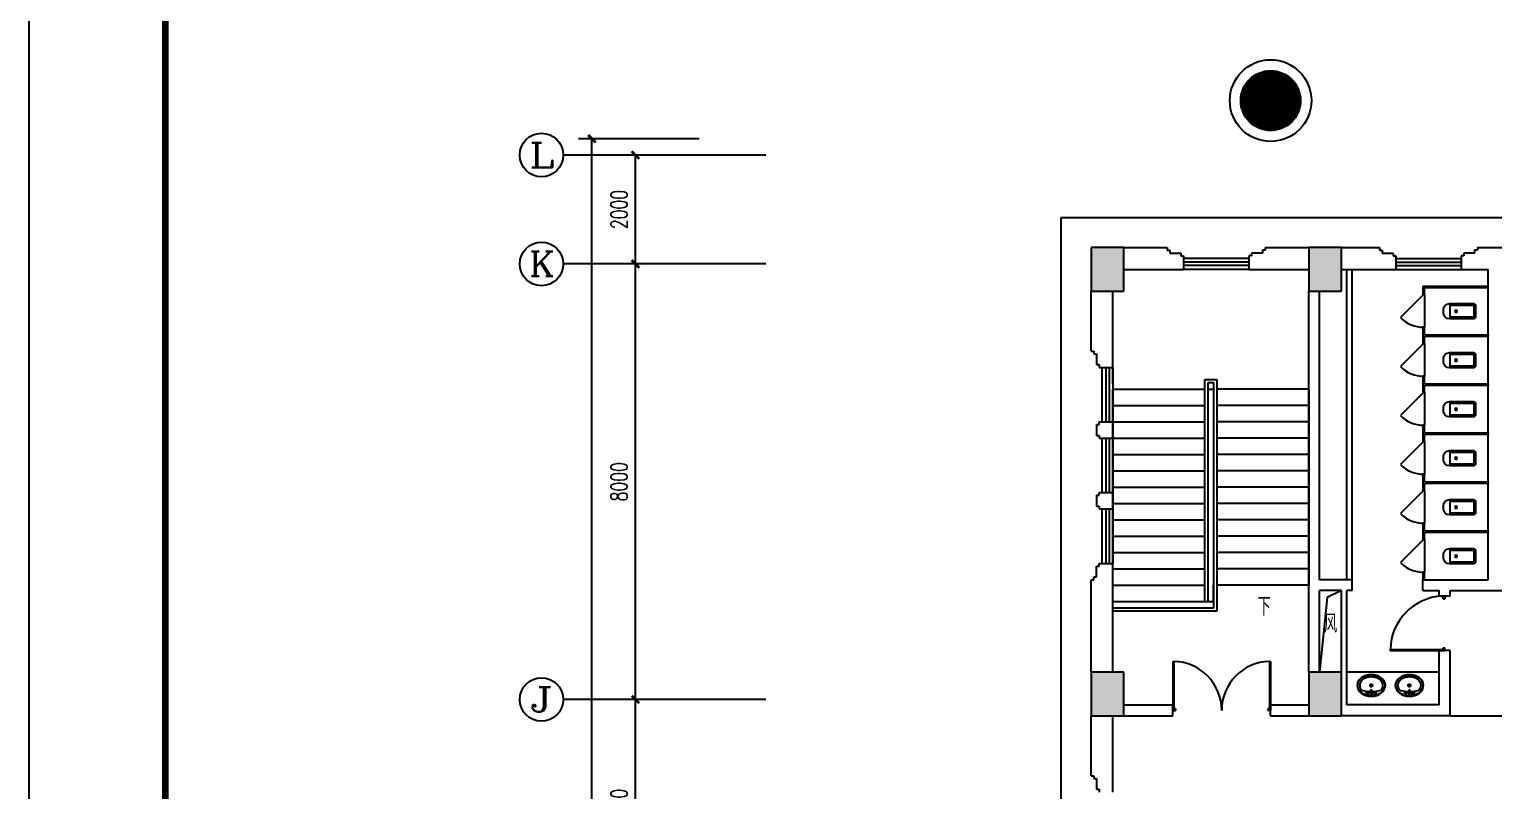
# Model space of a CAD drawing. Extents: x 190999 to 834799, y -200814 to 215286.
# Drawn here: x 190999 to 217912, y -52039 to -38054 of the extents above; entities that cross this region are included whole.
import ezdxf
from ezdxf.enums import TextEntityAlignment as Align

# ---------------------------------------------------------------- set-up
doc = ezdxf.new("R2010")
doc.units = 0
doc.header["$LTSCALE"] = 1000
doc.header["$MEASUREMENT"] = 0
for name, color, linetype in [('A-卫生间', 250, 'Continuous'), ('A-墙线', 2, 'Continuous'), ('A-外包装修', 250, 'Continuous'), ('A-外窗', 145, 'Continuous'), ('A-门', 167, 'Continuous'), ('AXIS', 3, 'Continuous'), ('AXIS_TEXT', 7, 'Continuous'), ('COLUMN', 2, 'Continuous'), ('DIM_SYMB', 3, 'Continuous'), ('PUB_HATCH', 250, 'Continuous'), ('PUB_TEXT', 7, 'Continuous'), ('STAIR', 5, 'Continuous'), ('图框', 189, 'Continuous'), ('房间名称', 7, 'Continuous'), ('洞口线', 177, 'Continuous')]:
    doc.layers.add(name, color=color, linetype=linetype)
doc.styles.add('_TCH_AXIS', font='COMPLEX', dxfattribs={"bigfont": 'GBCBIG'})
doc.styles.add('_TCH_DIM', font='SIMPLEX', dxfattribs={"bigfont": 'GBCBIG'})
doc.styles.add('COMPLEX', font='COMPLEX')
doc.styles.add('DIM_FONT', font='SIMPLEX', dxfattribs={"width": 0.7, "bigfont": 'GBCBIG'})
doc.dimstyles.new('DIMN', dxfattribs={"dimtxt": 300, "dimasz": 100, "dimexe": 250, "dimexo": 300, "dimgap": 150, "dimtad": 1, "dimdec": 0, "dimzin": 0, "dimdsep": 46, "dimtxsty": 'DIM_FONT', "dimblk": 'ARCHTICK', "dimcen": 0.09, "dimclrt": 7, "dimazin": 2, "dimtfac": 1, "dimtdec": 0, "dimtix": 1, "dimtmove": 2, "dimatfit": 3, "dimfxl": 0, "dimtolj": 1, "dimtzin": 0, "dimarcsym": 0})

# ---------------------------------------------------------------- blocks, each defined once
blk = doc.blocks.new('TJAD_TK_A0')
at = {"layer": '图框'}
blk.add_line((973, -441.7), (973, 399.3), dxfattribs=at)
at = {"layer": '图框', "const_width": 1.2}
blk.add_lwpolyline([(2152, -431.7), (2152, 389.3), (998, 389.3), (998, -431.7)], close=True, dxfattribs=at)
blk = doc.blocks.new('m1800')
at = {"layer": 'A-墙线'}
for p, q in [((-900, -100), (-900, 100)), ((900, -100), (900, 100))]:
    blk.add_line(p, q, dxfattribs=at)
at = {"layer": 'A-门'}
for p, q in [((-900, 900), (-900, 0)), ((-900, 900), (-880, 900)), ((-880, 900), (-880, 50)), ((880, 900), (880, 50)), ((900, 900), (880, 900)), ((900, 900), (900, 0)), ((-900, 50), (-870, 50)), ((-900, 0), (-850, 0)), ((-870, 50), (-870, 30)), ((-870, 30), (-850, 30)), ((-850, 30), (-850, 0)), ((850, 30), (850, 0)), ((870, 30), (850, 30)), ((900, 0), (850, 0)), ((870, 50), (870, 30)), ((900, 50), (870, 50))]:
    blk.add_line(p, q, dxfattribs=at)
for centre, start, end in [((-900, 0), 0, 88.7267), ((900, 0), 91.2733, 180)]:
    blk.add_arc(centre, 900, start, end, dxfattribs=at)
blk = doc.blocks.new('手盆')
at = {"layer": 'A-卫生间'}
for p, q in [((113, 12), (46, 16)), ((160, 0), (235, 0)), ((198, -37), (198, 38)), ((113, -11), (46, -16))]:
    blk.add_line(p, q, dxfattribs=at)
for centre, major_axis, ratio, start_param, end_param in [((198, 0), (0, 259), 0.763797, 3.141593, 9.424778), ((194, 0), (0, 259), 0.413212, 0.351725, 1.519021), ((106, 0), (0, 13.9), 0.9, 3.760941, 5.663837), ((194, 0), (0, 259), 0.413212, 1.620217, 2.789865)]:
    blk.add_ellipse(centre, major_axis=major_axis, ratio=ratio, start_param=start_param, end_param=end_param, dxfattribs=at)
for centre, major_axis in [((46, 0), (0, 15.8)), ((56, 71), (0, 20.6)), ((56, 71), (0, 15.6)), ((198, 0), (0, 23.4)), ((56, -71), (0, 20.6)), ((56, -71), (0, 15.6))]:
    blk.add_ellipse(centre, major_axis=major_axis, ratio=0.9, dxfattribs=at)
for points, knots in [([(198, -249), (204, -249), (211, -249), (228, -246), (239, -243), (260, -236), (270, -231), (290, -218), (299, -211), (317, -194), (325, -185), (340, -164), (347, -153), (360, -129), (365, -116), (374, -90), (378, -76), (383, -48), (385, -34), (387, -5), (387, 9), (385, 38), (383, 52), (377, 80), (373, 94), (364, 120), (358, 133), (345, 156), (338, 167), (323, 187), (314, 197), (296, 213), (287, 220), (267, 232), (257, 237), (236, 244), (225, 247), (204, 249), (193, 249), (171, 247), (161, 245), (140, 237), (129, 232), (110, 221), (100, 213), (82, 197), (74, 188), (58, 168), (51, 157), (38, 133), (32, 121), (23, 95), (19, 81), (13, 53), (11, 39), (9, 10), (9, -4), (10, -33), (12, -47), (18, -75), (21, -89), (30, -115), (36, -128), (48, -152), (55, -163), (70, -184), (78, -193), (96, -210), (105, -218), (125, -230), (135, -235), (156, -243), (167, -246), (184, -249), (191, -249), (198, -249)], [0, 0, 0, 0, 0.105369, 0.105369, 0.278747, 0.278747, 0.452125, 0.452125, 0.625504, 0.625504, 0.798882, 0.798882, 0.97226, 0.97226, 1.145639, 1.145639, 1.319017, 1.319017, 1.492395, 1.492395, 1.665774, 1.665774, 1.839152, 1.839152, 2.01253, 2.01253, 2.185909, 2.185909, 2.359287, 2.359287, 2.532665, 2.532665, 2.706044, 2.706044, 2.879422, 2.879422, 3.0528, 3.0528, 3.226179, 3.226179, 3.399557, 3.399557, 3.572935, 3.572935, 3.746313, 3.746313, 3.919692, 3.919692, 4.09307, 4.09307, 4.266448, 4.266448, 4.439827, 4.439827, 4.613205, 4.613205, 4.786583, 4.786583, 4.959962, 4.959962, 5.13334, 5.13334, 5.306718, 5.306718, 5.480097, 5.480097, 5.653475, 5.653475, 5.826853, 5.826853, 6.000232, 6.000232, 6.17361, 6.17361, 6.283185, 6.283185, 6.283185, 6.283185]), ([(119, -185), (121, -187), (123, -188), (130, -193), (135, -196), (146, -202), (152, -205), (163, -209), (169, -210), (180, -213), (186, -214), (194, -214), (196, -214), (198, -214), (204, -214), (209, -214), (222, -212), (229, -210), (241, -206), (245, -204), (254, -200), (259, -197), (269, -191), (275, -187), (286, -178), (291, -173), (300, -162), (304, -158), (314, -145), (319, -137), (327, -123), (329, -118), (334, -107), (336, -101), (341, -89), (343, -83), (346, -71), (348, -64), (351, -49), (352, -40), (354, -22), (355, -13), (355, 5), (355, 14), (354, 32), (352, 41), (349, 58), (348, 66), (343, 81), (341, 89), (335, 104), (332, 111), (326, 125), (322, 132), (314, 144), (310, 150), (301, 162), (296, 167), (287, 177), (281, 181), (272, 189), (267, 192), (256, 199), (250, 202), (238, 207), (233, 209), (223, 211), (217, 212), (205, 214), (198, 214), (186, 213), (181, 213), (171, 211), (166, 210), (151, 205), (141, 200), (128, 191), (123, 188), (119, 185)], [5.740897, 5.740897, 5.740897, 5.740897, 5.780874, 5.780874, 5.896829, 5.896829, 6.012784, 6.012784, 6.128739, 6.128739, 6.240697, 6.240697, 6.283185, 6.283185, 6.283185, 6.399826, 6.399826, 6.5409, 6.5409, 6.634, 6.634, 6.7271, 6.7271, 6.852188, 6.852188, 6.977276, 6.977276, 7.077377, 7.077377, 7.229977, 7.229977, 7.317389, 7.317389, 7.404801, 7.404801, 7.497094, 7.497094, 7.589386, 7.589386, 7.712334, 7.712334, 7.835281, 7.835281, 7.958228, 7.958228, 8.081175, 8.081175, 8.194983, 8.194983, 8.30879, 8.30879, 8.422598, 8.422598, 8.537599, 8.537599, 8.6526, 8.6526, 8.767602, 8.767602, 8.884432, 8.884432, 8.982435, 8.982435, 9.119467, 9.119467, 9.224191, 9.224191, 9.328914, 9.328914, 9.470087, 9.470087, 9.571187, 9.571187, 9.672288, 9.672288, 9.874489, 9.874489, 9.967059, 9.967059, 9.967059, 9.967059])]:
    blk.add_open_spline(points, degree=3, knots=knots, dxfattribs=at)
blk.add_point((46, 0), dxfattribs=at)
blk = doc.blocks.new('m1000')
at = {"layer": 'A-墙线'}
for p, q in [((0, 0), (0, 200)), ((1000, 0), (1000, 200))]:
    blk.add_line(p, q, dxfattribs=at)
at = {"layer": 'A-门'}
for p, q in [((0, 1100), (0, 100)), ((0, 1100), (20, 1100)), ((20, 1100), (20, 150)), ((0, 150), (30, 150)), ((0, 100), (50, 100)), ((30, 150), (30, 130)), ((30, 130), (50, 130)), ((50, 130), (50, 100)), ((950, 130), (950, 100)), ((970, 130), (950, 130)), ((1000, 100), (950, 100)), ((970, 150), (970, 130)), ((1000, 150), (970, 150)), ((1000, 150), (1000, 100))]:
    blk.add_line(p, q, dxfattribs=at)
blk.add_arc((0, 100), 1000, 2.866, 88.854, dxfattribs=at)
blk = doc.blocks.new('_ArchTick')
at = {"const_width": 0.5}
blk.add_lwpolyline([(-0.7, -0.7), (0.7, 0.7)], dxfattribs=at)
blk = doc.blocks.new('*D1323')
at = {"layer": 'AXIS', "color": 0, "lineweight": -2}
for p, q in [((202933, -40364), (201889, -40364)), ((202139, -42364), (202139, -40364)), ((202933, -42364), (201889, -42364))]:
    blk.add_line(p, q, dxfattribs=at)
at = {"layer": 'Defpoints', "color": 0}
for p in [(202139, -40364), (203233, -40364), (203233, -42364)]:
    blk.add_point(p, dxfattribs=at)
at = {"layer": 'AXIS', "color": 0, "lineweight": -2, "xscale": 100, "yscale": 100, "zscale": 100}
for p, rotation in [((202139, -40364), 90), ((202139, -42364), 270)]:
    blk.add_blockref('_ArchTick', p, dxfattribs=dict(at, rotation=rotation))
at = {"layer": 'AXIS', "color": 7, "insert": (201839, -41364), "char_height": 300, "attachment_point": 5, "rotation": 90, "style": 'DIM_FONT'}
blk.add_mtext('\\A1;2000', dxfattribs=at)
blk = doc.blocks.new('*D1324')
at = {"layer": 'AXIS', "color": 0, "lineweight": -2}
for p, q in [((202933, -42364), (201889, -42364)), ((202139, -50364), (202139, -42364)), ((202933, -50364), (201889, -50364))]:
    blk.add_line(p, q, dxfattribs=at)
at = {"layer": 'Defpoints', "color": 0}
for p in [(202139, -42364), (203233, -42364), (203233, -50364)]:
    blk.add_point(p, dxfattribs=at)
at = {"layer": 'AXIS', "color": 0, "lineweight": -2, "xscale": 100, "yscale": 100, "zscale": 100}
for p, rotation in [((202139, -42364), 90), ((202139, -50364), 270)]:
    blk.add_blockref('_ArchTick', p, dxfattribs=dict(at, rotation=rotation))
at = {"layer": 'AXIS', "color": 7, "insert": (201839, -46364), "char_height": 300, "attachment_point": 5, "rotation": 90, "style": 'DIM_FONT'}
blk.add_mtext('\\A1;8000', dxfattribs=at)
blk = doc.blocks.new('*D1325')
at = {"layer": 'AXIS', "color": 0, "lineweight": -2}
for p, q in [((202933, -50364), (201889, -50364)), ((202139, -54364), (202139, -50364)), ((202933, -54364), (201889, -54364))]:
    blk.add_line(p, q, dxfattribs=at)
at = {"layer": 'Defpoints', "color": 0}
for p in [(202139, -50364), (203233, -50364), (203233, -54364)]:
    blk.add_point(p, dxfattribs=at)
at = {"layer": 'AXIS', "color": 0, "lineweight": -2, "xscale": 100, "yscale": 100, "zscale": 100}
for p, rotation in [((202139, -50364), 90), ((202139, -54364), 270)]:
    blk.add_blockref('_ArchTick', p, dxfattribs=dict(at, rotation=rotation))
at = {"layer": 'AXIS', "color": 7, "insert": (201839, -52364), "char_height": 300, "attachment_point": 5, "rotation": 90, "style": 'DIM_FONT'}
blk.add_mtext('\\A1;4000', dxfattribs=at)
blk = doc.blocks.new('*D1332')
at = {"layer": 'AXIS', "color": 0, "lineweight": -2}
for p, q in [((203311, -40064), (201089, -40064)), ((201339, -68064), (201339, -40064)), ((203311, -68064), (201089, -68064))]:
    blk.add_line(p, q, dxfattribs=at)
at = {"layer": 'Defpoints', "color": 0}
for p in [(201339, -40064), (203611, -40064), (203611, -68064)]:
    blk.add_point(p, dxfattribs=at)
at = {"layer": 'AXIS', "color": 0, "lineweight": -2, "xscale": 100, "yscale": 100, "zscale": 100}
for p, rotation in [((201339, -40064), 90), ((201339, -68064), 270)]:
    blk.add_blockref('_ArchTick', p, dxfattribs=dict(at, rotation=rotation))
at = {"layer": 'AXIS', "color": 7, "insert": (201039, -54064), "char_height": 300, "attachment_point": 5, "rotation": 90, "style": 'DIM_FONT'}
blk.add_mtext('\\A1;28000', dxfattribs=at)
blk = doc.blocks.new('_YZH')
blk.add_circle((0, 0), 0.5)
at = {"layer": 'PUB_HATCH', "const_width": 0.5}
blk.add_lwpolyline([(-0.25, 0, 1), (0.25, 0, 1)], format="xyb", close=True, dxfattribs=at)
blk = doc.blocks.new('_AXISO')
blk.add_circle((0, 0), 0.5)
at = {"layer": 'AXIS_TEXT', "style": 'COMPLEX', "width": 1.041667}
blk.add_attdef('A', text='', height=0.56, dxfattribs=at).set_placement((-0.25, -0.28), (0.25, -0.28), align=Align.FIT)
blk = doc.blocks.new('$lvtry$00000200')
for p, q in [((-140, -40, 0), (-140, -480, 0)), ((-110, -40, 0), (-110, -470, 0)), ((100, 0, 0), (-100, 0, 0)), ((100, -30, 0), (-100, -30, 0)), ((110, -470, 0), (110, -40, 0)), ((140, -480, 0), (140, -40, 0)), ((140, -470, 0), (-140, -470, 0)), ((-30, -590, 0), (30, -590, 0))]:
    blk.add_line(p, q)
blk.add_circle((0, -359, 0), 20)
for centre, radius, start, end in [((-100, -40, 0), 40, 90, 180), ((-100, -40, 0), 10, 90, 180), ((100, -40, 0), 40, 0, 90), ((100, -40, 0), 10, 0, 90), ((-30, -480, 0), 110, 180, 270), ((30, -480, 0), 110, 270, 0)]:
    blk.add_arc(centre, radius, start, end)
blk.add_point((0, 0))
blk = doc.blocks.new('$DorLib2D$00000114')
at = {"color": 0}
blk.add_line((0.5, 0), (-0.207, 0.707), dxfattribs=at)
blk.add_arc((0.5, 0), 1, 135, 180, dxfattribs=at)

msp = doc.modelspace()

# ---------------------------------------------------------------- hatches: boundary and pattern name
at = {"layer": 'PUB_HATCH'}
for points in [[(211111.6, -42063.5), (210511.6, -42063.5), (210511.6, -42863.5), (211111.6, -42863.5)], [(215111.6, -42063.5), (214511.6, -42063.5), (214511.6, -42863.5), (215111.6, -42863.5)], [(211111.6, -49863.5), (210511.6, -49863.5), (210511.6, -50663.5), (211111.6, -50663.5)], [(215111.6, -49863.5), (214511.6, -49863.5), (214511.6, -50663.5), (215111.6, -50663.5)]]:
    msp.add_hatch(color=256, dxfattribs=at).paths.add_polyline_path(points)

# ---------------------------------------------------------------- linework, layer by layer
at = {"layer": 'A-卫生间'}
for p, q in [((215211.6, -48163.5), (215211.6, -42463.5)), ((215311.6, -48163.5), (215311.6, -42463.5)), ((217811.6, -42776), (216611.6, -42776)), ((216611.6, -42776), (216611.6, -42926)), ((217811.6, -42801), (217811.6, -42776)), ((216611.6, -42926), (216636.6, -42926)), ((217811.6, -42801), (216636.6, -42801)), ((216636.6, -42926), (216636.6, -42801)), ((216636.6, -43526), (216611.6, -43526)), ((216611.6, -43526), (216611.6, -43663.5)), ((216636.6, -43663.5), (216636.6, -43526)), ((216611.6, -43663.5), (216611.6, -43826)), ((216611.6, -43826), (216636.6, -43826)), ((216636.6, -43663.5), (217811.6, -43663.5)), ((216636.6, -43688.5), (217811.6, -43688.5)), ((216636.6, -43826), (216636.6, -43688.5)), ((217811.6, -43663.5), (217811.6, -43688.5)), ((216636.6, -44426), (216611.6, -44426)), ((216611.6, -44426), (216611.6, -44563.5)), ((216611.6, -44563.5), (216611.6, -44726)), ((216636.6, -44563.5), (216636.6, -44426)), ((216636.6, -44563.5), (217811.6, -44563.5)), ((216636.6, -44588.5), (217811.6, -44588.5)), ((216636.6, -44726), (216636.6, -44588.5)), ((217811.6, -44563.5), (217811.6, -44588.5)), ((216611.6, -44726), (216636.6, -44726)), ((216636.6, -45326), (216611.6, -45326)), ((216611.6, -45326), (216611.6, -45463.5)), ((216611.6, -45463.5), (216611.6, -45626)), ((216636.6, -45463.5), (216636.6, -45326)), ((216636.6, -45463.5), (217811.6, -45463.5)), ((217811.6, -45463.5), (217811.6, -45488.5)), ((216611.6, -45626), (216636.6, -45626)), ((216636.6, -45488.5), (217811.6, -45488.5)), ((216636.6, -45626), (216636.6, -45488.5)), ((216636.6, -46226), (216611.6, -46226)), ((216611.6, -46226), (216611.6, -46363.5)), ((216636.6, -46363.5), (216636.6, -46226)), ((216611.6, -46363.5), (216611.6, -46526)), ((216611.6, -46526), (216636.6, -46526)), ((216636.6, -46363.5), (217811.6, -46363.5)), ((216636.6, -46388.5), (217811.6, -46388.5)), ((216636.6, -46526), (216636.6, -46388.5)), ((217811.6, -46363.5), (217811.6, -46388.5)), ((216636.6, -47126), (216611.6, -47126)), ((216611.6, -47126), (216611.6, -47263.5)), ((216611.6, -47263.5), (216611.6, -47426)), ((216636.6, -47263.5), (216636.6, -47126)), ((216636.6, -47263.5), (217811.6, -47263.5)), ((216636.6, -47288.5), (217811.6, -47288.5)), ((216636.6, -47426), (216636.6, -47288.5)), ((217811.6, -47263.5), (217811.6, -47288.5)), ((216611.6, -47426), (216636.6, -47426)), ((216636.6, -48026), (216611.6, -48026)), ((216611.6, -48026), (216611.6, -48163.5)), ((216611.6, -48163.5), (216636.6, -48163.5)), ((216636.6, -48163.5), (216636.6, -48026)), ((216911.6, -49863.5), (215211.6, -49863.5)), ((217111.6, -50663.5), (218611.6, -50663.5))]:
    msp.add_line(p, q, dxfattribs=at)
at = {"layer": 'A-墙线'}
for p, q in [((211111.6, -42063.5), (211911.6, -42063.5)), ((211911.6, -42063.5), (211911.6, -42113.5)), ((211911.6, -42113.5), (211961.6, -42113.5)), ((211961.6, -42113.5), (211961.6, -42163.5)), ((211961.6, -42163.5), (212161.6, -42163.5)), ((212161.6, -42163.5), (212161.6, -42213.5)), ((212161.6, -42213.5), (212211.6, -42213.5)), ((212211.6, -42213.5), (212211.6, -42463.5)), ((213461.6, -42213.5), (213411.6, -42213.5)), ((213411.6, -42213.5), (213411.6, -42463.5)), ((213461.6, -42163.5), (213461.6, -42213.5)), ((213661.6, -42163.5), (213461.6, -42163.5)), ((213661.6, -42113.5), (213661.6, -42163.5)), ((213711.6, -42113.5), (213661.6, -42113.5)), ((213711.6, -42063.5), (214511.6, -42063.5)), ((213711.6, -42063.5), (213711.6, -42113.5)), ((215111.6, -42063.5), (215811.6, -42063.5)), ((215811.6, -42063.5), (215811.6, -42113.5)), ((215811.6, -42113.5), (215861.6, -42113.5)), ((215861.6, -42113.5), (215861.6, -42163.5)), ((215861.6, -42163.5), (216061.6, -42163.5)), ((216061.6, -42163.5), (216061.6, -42213.5)), ((216061.6, -42213.5), (216111.6, -42213.5)), ((216111.6, -42213.5), (216111.6, -42463.5)), ((217361.6, -42213.5), (217311.6, -42213.5)), ((217311.6, -42213.5), (217311.6, -42463.5)), ((217361.6, -42163.5), (217361.6, -42213.5)), ((217561.6, -42163.5), (217361.6, -42163.5)), ((217561.6, -42113.5), (217561.6, -42163.5)), ((217611.6, -42113.5), (217561.6, -42113.5)), ((217611.6, -42063.5), (218211.6, -42063.5)), ((217611.6, -42063.5), (217611.6, -42113.5)), ((211111.6, -42463.5), (212211.6, -42463.5)), ((213411.6, -42463.5), (214511.6, -42463.5)), ((215111.6, -42463.5), (216111.6, -42463.5)), ((217311.6, -42463.5), (217811.6, -42463.5)), ((217811.6, -48163.5), (217811.6, -42463.5)), ((210511.6, -43963.5), (210511.6, -42863.5)), ((210911.6, -44563.5), (210911.6, -42863.5)), ((214511.6, -49863.5), (214511.6, -42863.5)), ((214711.6, -48163.5), (214711.6, -42863.5)), ((210511.6, -43963.5), (210561.6, -43963.5)), ((210561.6, -43963.5), (210561.6, -44013.5)), ((210561.6, -44013.5), (210611.6, -44013.5)), ((210611.6, -44013.5), (210611.6, -44213.5)), ((210611.6, -44213.5), (210661.6, -44213.5)), ((210661.6, -44213.5), (210661.6, -44263.5)), ((210661.6, -44263.5), (210911.6, -44263.5)), ((210611.6, -45313.5), (210611.6, -45513.5)), ((210611.6, -45313.5), (210661.6, -45313.5)), ((210661.6, -45313.5), (210661.6, -45263.5)), ((210661.6, -45263.5), (210911.6, -45263.5)), ((210911.6, -45263.5), (210911.6, -45563.5)), ((210611.6, -45513.5), (210661.6, -45513.5)), ((210661.6, -45513.5), (210661.6, -45563.5)), ((210661.6, -45563.5), (210911.6, -45563.5)), ((210611.6, -46613.5), (210611.6, -46813.5)), ((210611.6, -46613.5), (210661.6, -46613.5)), ((210611.6, -46813.5), (210661.6, -46813.5)), ((210661.6, -46613.5), (210661.6, -46563.5)), ((210661.6, -46563.5), (210911.6, -46563.5)), ((210661.6, -46813.5), (210661.6, -46863.5)), ((210911.6, -46563.5), (210911.6, -46863.5)), ((210661.6, -46863.5), (210911.6, -46863.5)), ((210661.6, -47913.5), (210661.6, -47863.5)), ((210661.6, -47863.5), (210911.6, -47863.5)), ((210911.6, -49863.5), (210911.6, -47863.5)), ((210511.6, -49863.5), (210511.6, -48163.5)), ((210511.6, -48163.5), (210561.6, -48163.5)), ((210561.6, -48113.5), (210611.6, -48113.5)), ((210561.6, -48163.5), (210561.6, -48113.5)), ((210611.6, -47913.5), (210661.6, -47913.5)), ((210611.6, -48113.5), (210611.6, -47913.5)), ((215311.6, -48163.5), (214711.6, -48163.5)), ((215311.6, -48363.5), (215311.6, -48163.5)), ((216611.6, -48363.5), (216611.6, -48163.5)), ((216611.6, -48163.5), (217811.6, -48163.5)), ((214711.6, -49863.5), (214711.6, -48363.5)), ((215111.6, -48363.5), (214711.6, -48363.5)), ((215111.6, -50463.5), (215111.6, -48363.5)), ((215311.6, -48363.5), (215211.6, -48363.5)), ((215211.6, -50463.5), (215211.6, -48363.5)), ((216611.6, -48363.5), (216911.6, -48363.5)), ((216911.6, -48463.5), (216911.6, -48363.5)), ((217111.6, -48463.5), (217111.6, -48363.5)), ((217111.6, -48363.5), (218611.6, -48363.5)), ((216911.6, -50463.5), (216911.6, -49463.5)), ((217111.6, -50663.5), (217111.6, -49463.5)), ((211111.6, -50463.5), (212012.1, -50463.5)), ((213812.1, -50463.5), (214511.6, -50463.5)), ((216911.6, -50463.5), (215211.6, -50463.5)), ((210511.6, -51763.5), (210511.6, -50663.5)), ((210911.6, -52063.5), (210911.6, -50663.5)), ((211111.6, -50663.5), (212012.1, -50663.5)), ((213812.1, -50663.5), (214511.6, -50663.5)), ((217111.6, -50663.5), (215111.6, -50663.5)), ((210511.6, -51763.5), (210561.6, -51763.5)), ((210561.6, -51763.5), (210561.6, -51813.5)), ((210561.6, -51813.5), (210611.6, -51813.5)), ((210611.6, -51813.5), (210611.6, -52013.5)), ((210611.6, -52013.5), (210661.6, -52013.5)), ((210661.6, -52013.5), (210661.6, -52063.5))]:
    msp.add_line(p, q, dxfattribs=at)
at = {"layer": 'A-外包装修'}
for p, q in [((209961.6, -56663.5), (209961.6, -41513.5)), ((209961.6, -41513.5), (218711.6, -41513.5)), ((217512.8, -41513.5), (218711.6, -41513.5))]:
    msp.add_line(p, q, dxfattribs=at)
msp.add_circle((213811.6, -39363.5), 750, dxfattribs=at)
at = {"layer": 'A-外窗'}
for p, q in [((213411.6, -42263.5), (212211.6, -42263.5)), ((213411.6, -42333.5), (212211.6, -42333.5)), ((213411.6, -42393.5), (212211.6, -42393.5)), ((213411.6, -42463.5), (212211.6, -42463.5)), ((216111.6, -42263.5), (217311.6, -42263.5)), ((216111.6, -42333.5), (217311.6, -42333.5)), ((216111.6, -42393.5), (217311.6, -42393.5)), ((216111.6, -42463.5), (217311.6, -42463.5)), ((210711.6, -44263.5), (210711.6, -45263.5)), ((210781.6, -44263.5), (210781.6, -45263.5)), ((210841.6, -44263.5), (210841.6, -45263.5)), ((210911.6, -44263.5), (210911.6, -45263.5)), ((210711.6, -45563.5), (210711.6, -46563.5)), ((210781.6, -45563.5), (210781.6, -46563.5)), ((210841.6, -45563.5), (210841.6, -46563.5)), ((210911.6, -45563.5), (210911.6, -46563.5)), ((210711.6, -46863.5), (210711.6, -47863.5)), ((210781.6, -46863.5), (210781.6, -47863.5)), ((210841.6, -46863.5), (210841.6, -47863.5)), ((210911.6, -46863.5), (210911.6, -47863.5))]:
    msp.add_line(p, q, dxfattribs=at)
at = {"layer": 'A-门'}
for p, q in [((216636.6, -42926), (216636.6, -43526)), ((216636.6, -43826), (216636.6, -44426)), ((216636.6, -44726), (216636.6, -45326)), ((216636.6, -45626), (216636.6, -46226)), ((216636.6, -46526), (216636.6, -47126)), ((216636.6, -47426), (216636.6, -48026))]:
    msp.add_line(p, q, dxfattribs=at)
at = {"layer": 'AXIS'}
for p, q in [((204533.1, -40363.5), (200811.6, -40363.5)), ((204533.1, -42363.5), (200811.6, -42363.5)), ((204533.1, -50363.5), (200811.6, -50363.5))]:
    msp.add_line(p, q, dxfattribs=at)
at = {"layer": 'COLUMN'}
for p, q in [((211111.6, -42063.5), (210511.6, -42063.5)), ((210511.6, -42063.5), (210511.6, -42863.5)), ((211111.6, -42863.5), (211111.6, -42063.5)), ((215111.6, -42063.5), (214511.6, -42063.5)), ((214511.6, -42063.5), (214511.6, -42863.5)), ((215111.6, -42863.5), (215111.6, -42063.5)), ((210511.6, -42863.5), (211111.6, -42863.5)), ((214511.6, -42863.5), (215111.6, -42863.5)), ((211111.6, -49863.5), (210511.6, -49863.5)), ((210511.6, -49863.5), (210511.6, -50663.5)), ((211111.6, -50663.5), (211111.6, -49863.5)), ((215111.6, -49863.5), (214511.6, -49863.5)), ((214511.6, -49863.5), (214511.6, -50663.5)), ((215111.6, -50663.5), (215111.6, -49863.5)), ((210511.6, -50663.5), (211111.6, -50663.5)), ((214511.6, -50663.5), (215111.6, -50663.5))]:
    msp.add_line(p, q, dxfattribs=at)
at = {"layer": 'DIM_SYMB'}
msp.add_lwpolyline([(213666.6, -48263.5, 0, 0, 0), (213666.6, -43458.6, 0, 0, 0), (211756.6, -43458.6, 0, 0, 0), (211756.6, -48263.5, 80, 0, 0), (211756.6, -48563.5, 0, 0, 0)], format="xyseb", dxfattribs=at)
at = {"layer": 'STAIR'}
for p, q in [((210911.6, -48563.5), (210911.6, -44663.5)), ((210911.6, -44663.5), (212601.6, -44663.5)), ((212601.6, -48563.5), (212601.6, -44483.5)), ((212601.6, -44483.5), (212821.6, -44483.5)), ((212661.6, -48563.5), (212661.6, -44543.5)), ((212661.6, -44543.5), (212761.6, -44543.5)), ((212661.6, -48563.5), (212661.6, -44663.5)), ((212661.6, -44663.5), (212761.6, -44663.5)), ((212761.6, -44543.5), (212761.6, -48683.5)), ((212761.6, -44663.5), (212761.6, -48263.5)), ((212821.6, -44483.5), (212821.6, -48743.5)), ((214511.6, -44663.5), (212821.6, -44663.5)), ((214511.6, -44663.5), (214511.6, -48263.5)), ((210911.6, -44963.5), (212601.6, -44963.5)), ((214511.6, -44963.5), (212821.6, -44963.5)), ((210911.6, -45263.5), (212601.6, -45263.5)), ((214511.6, -45263.5), (212821.6, -45263.5)), ((210911.6, -45563.5), (212601.6, -45563.5)), ((214511.6, -45563.5), (212821.6, -45563.5)), ((210911.6, -45863.5), (212601.6, -45863.5)), ((214511.6, -45863.5), (212821.6, -45863.5)), ((210911.6, -46163.5), (212601.6, -46163.5)), ((214511.6, -46163.5), (212821.6, -46163.5)), ((210911.6, -46463.5), (212601.6, -46463.5)), ((214511.6, -46463.5), (212821.6, -46463.5)), ((210911.6, -46763.5), (212601.6, -46763.5)), ((214511.6, -46763.5), (212821.6, -46763.5)), ((210911.6, -47063.5), (212601.6, -47063.5)), ((214511.6, -47063.5), (212821.6, -47063.5)), ((210911.6, -47363.5), (212601.6, -47363.5)), ((214511.6, -47363.5), (212821.6, -47363.5)), ((210911.6, -47663.5), (212601.6, -47663.5)), ((214511.6, -47663.5), (212821.6, -47663.5)), ((210911.6, -47963.5), (212601.6, -47963.5)), ((214511.6, -47963.5), (212821.6, -47963.5)), ((210911.6, -48263.5), (212601.6, -48263.5)), ((212761.6, -48563.5), (212761.6, -48263.5)), ((214511.6, -48263.5), (212821.6, -48263.5)), ((210911.6, -48563.5), (212601.6, -48563.5)), ((212761.6, -48683.5), (210911.6, -48683.5)), ((210911.6, -48743.5), (210911.6, -48683.5)), ((212601.6, -48563.5), (212661.6, -48563.5)), ((212601.6, -48563.5), (212661.6, -48563.5)), ((212661.6, -48563.5), (212761.6, -48563.5)), ((212821.6, -48743.5), (210911.6, -48743.5))]:
    msp.add_line(p, q, dxfattribs=at)
at = {"layer": '洞口线', "ltscale": 2}
msp.add_lwpolyline([(215111.6, -48363.5), (214852.2, -48488.7), (214711.6, -49863.5)], dxfattribs=at)

# ---------------------------------------------------------------- block references
at = {"rotation": 90}
for p in [(215661.6, -50303.5), (216361.6, -50303.5)]:
    msp.add_blockref('手盆', p, dxfattribs=at)
at = {"layer": 'A-卫生间', "yscale": -0.9999999999999998, "rotation": 90.00000000106468}
for p in [(217577.3, -43232.3, 0), (217577.3, -44132.3, 0), (217577.3, -45032.3, 0), (217577.3, -45932.3, 0), (217577.3, -46832.3, 0), (217577.3, -47732.3, 0)]:
    msp.add_blockref('$lvtry$00000200', p, dxfattribs=at)
at = {"layer": 'A-门', "xscale": -600, "yscale": -600, "zscale": 25, "rotation": 270}
for p in [(216624.1, -43226), (216624.1, -44126), (216624.1, -45026), (216624.1, -45926), (216624.1, -46826), (216624.1, -47726)]:
    msp.add_blockref('$DorLib2D$00000114', p, dxfattribs=at)
at = {"layer": 'A-门', "rotation": 90}
msp.add_blockref('m1000', (217111.6, -49463.5), dxfattribs=at)
at = {"layer": 'A-门'}
msp.add_blockref('m1800', (212912.1, -50563.5), dxfattribs=at)
at = {"layer": 'AXIS'}
ref = msp.add_blockref('_AXISO', (200411.6, -40363.5), dxfattribs=dict(at, xscale=800, yscale=800, zscale=800))
ref.add_attrib('A', 'L', dxfattribs={"layer": 'AXIS_TEXT', "height": 452.5, "style": '_TCH_AXIS', "width": 1.4}).set_placement((200185.4, -40589.8), (200637.9, -40589.8), align=Align.FIT)
ref = msp.add_blockref('_AXISO', (200411.6, -42363.5), dxfattribs=dict(at, xscale=800, yscale=800, zscale=800))
ref.add_attrib('A', 'K', dxfattribs={"layer": 'AXIS_TEXT', "height": 452.5, "style": '_TCH_AXIS', "width": 1.105263}).set_placement((200185.4, -42589.8), (200637.9, -42589.8), align=Align.FIT)
ref = msp.add_blockref('_AXISO', (200411.6, -50363.5), dxfattribs=dict(at, xscale=800, yscale=800, zscale=800))
ref.add_attrib('A', 'J', dxfattribs={"layer": 'AXIS_TEXT', "height": 452.5, "style": '_TCH_AXIS', "width": 1.909091}).set_placement((200185.4, -50589.8), (200637.9, -50589.8), align=Align.FIT)
at = {"layer": 'COLUMN', "xscale": 1099.999999996329, "yscale": 1099.999999996329, "zscale": 1099.999999996329}
msp.add_blockref('_YZH', (213811.6, -39363.5), dxfattribs=at)
at = {"layer": '图框', "xscale": 100, "yscale": 100, "zscale": 100}
msp.add_blockref('TJAD_TK_A0', (93698.6, -52243.2), dxfattribs=at)

# ---------------------------------------------------------------- texts
at = {"layer": 'PUB_TEXT', "style": '_TCH_DIM'}
msp.add_text('下', height=337.6, dxfattribs=at).set_placement((213571.7, -48823.5))
at = {"layer": '房间名称', "style": '_TCH_DIM'}
msp.add_text('风', height=337.6, dxfattribs=at).set_placement((214792.3, -49137.7))

# ---------------------------------------------------------------- dimensions: what is measured, and where the dimension line sits
at = {"layer": 'AXIS'}
for p1, p2, distance, picture, middle in [((203610.9, -68063.5), (203610.9, -40063.5), 2272.2, '*D1332', (201038.7, -54063.5)), ((203233.1, -42363.5), (203233.1, -40363.5), 1094.4, '*D1323', (201838.7, -41363.5)), ((203233.1, -50363.5), (203233.1, -42363.5), 1094.4, '*D1324', (201838.7, -46363.5)), ((203233.1, -54363.5), (203233.1, -50363.5), 1094.4, '*D1325', (201838.7, -52363.5))]:
    dim = msp.add_aligned_dim(p1=p1, p2=p2, distance=distance, dimstyle='DIMN', dxfattribs=at)
    dim.commit()
    dim.dimension.update_dxf_attribs({"geometry": picture, "text_midpoint": middle})

doc.saveas('drawing.dxf')
